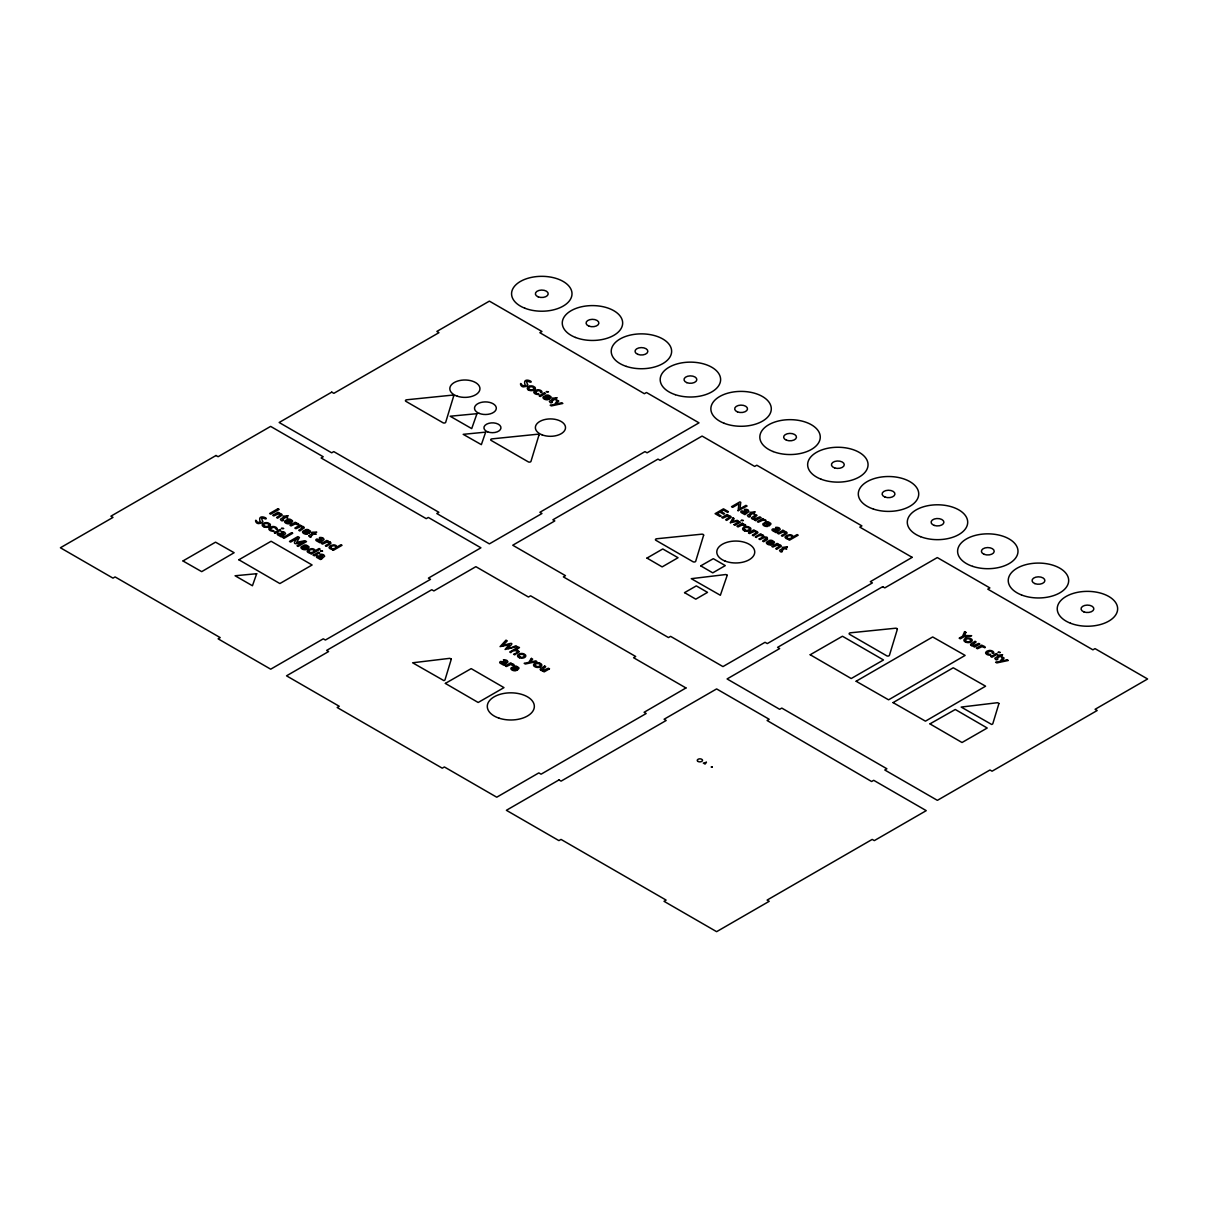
<?xml version="1.0" encoding="UTF-8"?>
<svg xmlns="http://www.w3.org/2000/svg" width="1208" height="1208" viewBox="0 0 1208 1208"><rect width="100%" height="100%" fill="white"/><g stroke="black" fill="none" stroke-linecap="round" stroke-linejoin="round"><path stroke-width="1.5" d="M738.103 510.697L738.934 503.751L732.652 507.375L731.504 506.711L739.9 501.864L740.761 502.362L739.93 508.825L745.955 505.352L747.103 506.016L738.118 510.712M992.296 653.03L992.357 652.607A2.235 1.283 0 0 0 991.889 651.837A2.794 1.616 0 0 0 991.481 651.595L991.285 651.52A2.159 1.238 0 0 0 989.745 651.323L987.253 652.652M535.37 392.117L537.922 390.652A2.159 1.238 0 0 1 539.463 390.833L539.659 390.924A2.794 1.616 0 0 1 540.067 391.166A2.159 1.238 0 0 1 540.414 391.845M276.949 529.3L275.605 528.772A2.235 1.283 0 0 0 275.122 527.896A2.794 1.616 0 0 0 274.714 527.669L274.518 527.579A2.159 1.238 0 0 0 272.978 527.383L270.426 528.862A2.22 1.283 0 0 0 270.879 529.829L271.332 530.116A2.22 1.283 0 0 0 272.691 530.403L274.05 531.082A4.092 2.356 0 0 1 269.792 530.327L269.037 529.527A3.458 1.993 0 0 1 268.991 528.47L269.656 527.654A5.315 3.065 0 0 1 270.547 527.096L272.298 526.582A3.579 2.069 0 0 1 274.503 526.673L275.515 527.035A4.047 2.341 0 0 1 277.01 529.315M964.603 631.633L962.58 636.208L959.152 638.186L960.315 638.851L963.742 636.873L971.67 635.71L964.377 635.484M296.972 524.468L295.416 523.834L291.068 525.918L289.995 525.299L295.265 522.249L296.247 522.807M512.328 665.079L510.773 664.46L506.424 666.544L505.352 665.925L510.622 662.86L511.603 663.434L510.591 664.023L512.116 663.902A2.25 1.299 0 0 1 513.415 664.219L513.551 664.294A1.601 0.921 0 0 1 514.004 665.125L512.373 665.246M964.467 635.287L965.917 632.418M984.973 647.518L985.048 647.352A1.601 0.921 0 0 0 984.611 646.522A2.25 1.299 0 0 0 983.176 646.129L981.636 646.265L982.648 645.676L981.696 645.102L976.396 648.137L977.468 648.756L982.044 646.658L984.837 647.699M291.083 521.524L287.61 520.21L288.591 519.938A2.038 1.178 0 0 1 290.237 520.135L290.403 520.21A2.658 1.54 0 0 1 290.841 520.482L291.037 520.678A1.827 1.057 0 0 1 291.143 521.418M732.999 517.93L730.357 522.687M743.901 525.571L742.407 524.861L738.058 526.945L736.986 526.326L742.256 523.26M558.609 401.026L556.375 404.001L561.629 402.762L562.822 403.457L551.361 405.918L550.184 405.239L554.729 404.303L557.371 400.301L558.594 401.011M706.378 762.324L705.049 764.075L703.313 763.063L706.408 762.293M508.976 644.83L505.065 649.481L517.039 646.522L515.786 645.797C495.537 654.706 523.472 638.639 505.352 644.891M512.539 668.115L517.326 669.987M503.766 644.528L502.739 645.601M504.098 644.181L507.254 640.874L506.001 640.149L500.082 646.612L508.915 644.815M286.779 520.663L286.19 521.146A2.174 1.253 0 0 0 286.281 522.279L286.553 522.505A2.794 1.616 0 0 0 286.96 522.732A2.235 1.283 0 0 0 288.259 523.004L289.165 522.943M304.763 531.052L304.174 531.535A2.235 1.283 0 0 0 304.371 532.743M765.087 523.336L764.498 523.819A2.174 1.253 0 0 0 764.589 524.936L764.86 525.163A2.794 1.616 0 0 0 765.268 525.404A2.235 1.283 0 0 0 766.582 525.676L767.473 525.616M768.62 541.818L768.031 542.301A2.174 1.253 0 0 0 768.122 543.419L768.394 543.645A2.794 1.616 0 0 0 768.801 543.887M283.231 520.391L282.189 520.89A4.107 2.371 0 0 1 281.147 520.452L280.422 519.274L284.137 516.843L283.14 516.269L288.214 515.71L286.115 516.949L287.655 517.855L285.224 517.462L282.355 520.029A1.797 1.042 0 0 0 282.823 520.21L283.17 520.301M552.162 402.4L551.12 402.898A4.107 2.371 0 0 1 550.093 402.445L549.353 401.283L553.068 398.851L552.071 398.278L557.16 397.719L555.046 398.957L556.601 399.863L554.155 399.471L551.301 402.038A1.797 1.042 0 0 0 551.754 402.219L552.101 402.309M750.213 516.511L749.187 517.024A4.107 2.371 0 0 1 748.145 516.571L747.405 515.393L751.134 512.977L750.138 512.403L755.211 511.83L753.097 513.083L754.653 513.974L752.207 513.596L749.353 516.148A1.797 1.042 0 0 0 749.806 516.345L750.153 516.42M782.361 551.512L781.319 552.026A4.107 2.371 0 0 1 780.277 551.573L779.553 550.395L783.267 547.979L782.271 547.405L787.344 546.831M997.627 659.402L996.6 659.9A4.107 2.371 0 0 1 995.558 659.462L994.818 658.284L998.548 655.853L997.551 655.28L1002.625 654.721L1000.511 655.974L1002.066 656.865L999.62 656.488L996.766 659.039A1.797 1.042 0 0 0 997.234 659.221L997.566 659.311M291.188 522.913L292.532 521.494A3.186 1.842 0 0 0 292.427 520.693L290.147 519.259A3.503 2.023 0 0 0 287.972 519.168L284.665 521.071A3.533 2.038 0 0 0 284.846 522.339L285.481 522.928A4.726 2.733 0 0 0 285.964 523.23A3.926 2.265 0 0 0 289.633 523.728M309.173 533.302L310.531 531.882A3.186 1.842 0 0 0 310.426 531.082L308.131 529.648A3.503 2.023 0 0 0 305.956 529.557L302.649 531.46A3.533 2.038 0 0 0 302.846 532.728L303.465 533.317A4.726 2.733 0 0 0 303.963 533.619A3.926 2.265 0 0 0 307.632 534.117L307.285 533.408M307.587 548.825L308.946 547.405A3.186 1.842 0 0 0 308.84 546.605L306.545 545.186A3.503 2.023 0 0 0 304.371 545.08L301.064 546.998A3.533 2.038 0 0 0 301.26 548.266L301.879 548.84A4.726 2.733 0 0 0 302.377 549.142A3.926 2.265 0 0 0 306.047 549.64L305.7 548.93M549.625 398.866L550.984 397.447A3.186 1.842 0 0 0 550.878 396.632L548.583 395.212A3.503 2.023 0 0 0 546.424 395.122L543.102 397.024A3.533 2.038 0 0 0 543.298 398.293L543.917 398.882A4.726 2.733 0 0 0 544.415 399.169A3.926 2.265 0 0 0 548.085 399.682M517.537 669.881L518.881 668.462A3.186 1.842 0 0 0 518.776 667.662L516.495 666.227A3.503 2.023 0 0 0 514.321 666.136L511.014 668.039A3.533 2.038 0 0 0 511.195 669.308L511.815 669.896A4.726 2.733 0 0 0 512.313 670.198A3.926 2.265 0 0 0 515.982 670.697L515.635 669.987M769.496 525.586L770.84 524.166A3.186 1.842 0 0 0 770.734 523.351L768.454 521.931A3.503 2.023 0 0 0 766.28 521.826L762.973 523.744A3.533 2.038 0 0 0 763.154 525.012L763.788 525.601A4.726 2.733 0 0 0 764.286 525.888A3.926 2.265 0 0 0 767.956 526.386M773.029 544.068L774.373 542.649A3.186 1.842 0 0 0 774.268 541.833L771.987 540.414A3.503 2.023 0 0 0 769.813 540.308L766.506 542.226A3.533 2.038 0 0 0 766.687 543.494L767.322 544.083A4.726 2.733 0 0 0 767.805 544.37A3.926 2.265 0 0 0 771.474 544.868L770.1 544.144A2.235 1.283 0 0 1 768.801 543.887M275.303 533.256L280.588 530.206M296.247 522.822L295.235 523.396L296.76 523.275A2.25 1.299 0 0 1 298.059 523.592L298.195 523.668A1.601 0.921 0 0 1 298.648 524.514L297.017 524.634M282.446 536.579L281.434 536.926A2.794 1.616 0 0 1 280.996 536.745L278.595 535.37A3.397 1.963 0 0 1 277.749 534.902L277.387 534.464A1.782 1.027 0 0 1 277.478 533.8A2.189 1.268 0 0 1 278.338 533.226L283.14 534.132L283.654 532.803A2.174 1.253 0 0 0 282.899 532.517L280.935 531.731A3.941 2.28 0 0 1 284.695 532.32L285.556 533.664L282.4 536.488M544.446 392.842L539.161 395.892L540.233 396.511L545.533 393.461L544.461 392.857M320.981 542.377L319.954 542.724A2.794 1.616 0 0 1 319.516 542.543L317.115 541.169A3.397 1.963 0 0 1 316.285 540.701L315.922 540.263A1.782 1.027 0 0 1 315.998 539.599A2.189 1.268 0 0 1 316.873 539.025L321.675 539.931L322.189 538.602A2.174 1.253 0 0 0 321.419 538.315L319.818 538.27M327.836 541.063L326.945 541.577A3.171 1.827 0 0 1 330.011 541.999M311.332 553.022L310.456 553.536L311.468 554.14L320.165 549.127L319.108 548.508L314.88 550.939A3.216 1.857 0 0 0 311.785 548.643L308.946 549.263A5.919 3.428 0 0 0 308.04 549.836L307.209 551.044A3.095 1.797 0 0 0 307.557 552.011L307.738 552.177A3.73 2.144 0 0 0 308.206 552.524A3.262 1.887 0 0 0 311.347 553.022M326.447 546.333L330.871 543.328A2.25 1.299 0 0 0 330.766 542.724L330.373 542.301A3.835 2.22 0 0 0 329.965 542.014M313.31 555.197L318.595 552.162L319.667 552.766L314.397 555.831L313.325 555.212M332.336 549.731L333.227 549.217A3.262 1.887 0 0 1 330.116 548.704A3.73 2.144 0 0 1 329.618 548.372L329.437 548.206A3.095 1.797 0 0 1 329.089 547.239L329.935 546.016A5.919 3.428 0 0 1 330.841 545.457L333.65 544.853A3.216 1.857 0 0 1 336.654 547.194L340.988 544.687L342.045 545.306L333.363 550.335L332.336 549.746M321.539 559.138L320.513 559.5A2.794 1.616 0 0 1 320.075 559.319L317.689 557.93A3.397 1.963 0 0 1 316.843 557.477L316.481 557.024A1.782 1.027 0 0 1 316.572 556.375A2.189 1.268 0 0 1 317.432 555.786L322.234 556.692L322.747 555.378A2.174 1.253 0 0 0 321.992 555.091L320.377 555.031M734.056 524.634L739.341 521.584L740.398 522.203L735.144 525.254L734.071 524.634M504.808 662.784L503.585 663.494A2.824 1.631 0 0 1 501.471 663.011L502.166 662.059L504.823 662.769M504.838 664.808L503.811 665.17A2.794 1.616 0 0 1 503.374 664.989L500.988 663.6A3.397 1.963 0 0 1 500.142 663.147L499.78 662.694A1.782 1.027 0 0 1 499.855 662.044A2.189 1.268 0 0 1 500.731 661.456L505.533 662.361L506.046 661.048A2.174 1.253 0 0 0 505.291 660.761L503.328 659.961A3.941 2.28 0 0 1 507.088 660.549L507.949 661.893L504.793 664.732M755.483 520.557L760.768 517.507M762.55 519.727L763.562 519.138L762.595 518.564L757.31 521.614L758.382 522.234L762.943 520.135L765.963 520.829A1.601 0.921 0 0 0 765.51 519.984L765.374 519.923A2.25 1.299 0 0 0 764.075 519.591L762.55 519.727M753.913 531.037L754.804 530.523L753.747 529.904L748.447 532.939L749.519 533.558L754.2 531.49A1.963 1.133 0 0 1 755.257 531.671L755.438 531.746A2.658 1.525 0 0 1 755.891 532.033L755.831 533.121L752.327 535.174L753.399 535.793L757.839 532.788A2.25 1.299 0 0 0 757.733 532.199L757.341 531.762A3.835 2.205 0 0 0 756.933 531.475A3.171 1.827 0 0 0 753.898 531.052M544.627 666.061L540.202 669.051A2.189 1.268 0 0 0 540.278 669.64L540.625 670.062A3.397 1.963 0 0 0 541.018 670.319M777.121 532.245L776.215 532.637A2.794 1.616 0 0 1 775.657 532.411L773.271 531.037A3.397 1.963 0 0 1 772.425 530.569L772.063 530.131A1.782 1.027 0 0 1 772.139 529.466A2.189 1.268 0 0 1 773.014 528.893L777.816 529.799L778.33 528.47A2.174 1.253 0 0 0 777.575 528.183L775.959 528.123M782.905 530.297L777.635 533.347L778.692 533.951L783.373 531.898A1.963 1.133 0 0 1 784.43 532.079L784.611 532.154A2.658 1.525 0 0 1 785.064 532.426L785.004 533.513L781.5 535.582M549.444 668.839L544.174 671.89L543.117 671.27L543.993 670.757A3.141 1.812 0 0 1 540.973 670.349M787.374 546.846L785.245 548.085L786.801 548.976L784.354 548.598L781.485 551.15A1.797 1.042 0 0 0 781.954 551.346L782.301 551.422M990.983 656.563L996.268 653.513L997.34 654.132L992.07 657.182L990.998 656.563M504.718 645.087L502.785 645.631M1007.095 659.764L1001.93 661.003L1004.09 658.028L1002.851 657.318L1000.209 661.304L995.634 662.241L996.827 662.92L1008.303 660.474L1007.11 659.779M730.417 522.717L738.345 521.01L737.197 520.346L732.169 521.539L734.192 518.61L733.014 517.93M538.587 393.581L537.635 393.657A2.22 1.283 0 0 1 536.276 393.37L535.703 393.023M990.409 654.253L989.458 654.328A2.22 1.283 0 0 1 988.099 654.041L987.525 653.694M547.601 398.897L546.711 398.957A2.235 1.283 0 0 1 545.412 398.685A2.794 1.616 0 0 1 544.989 398.459L544.732 398.232A2.174 1.253 0 0 1 544.627 397.1L549.413 398.972M307.149 533.332L306.424 533.392A2.235 1.283 0 0 1 304.945 533.121M305.564 548.87L304.673 548.915A2.235 1.283 0 0 1 303.359 548.659A2.794 1.616 0 0 1 302.951 548.417L302.679 548.19M515.499 669.911L514.608 669.972A2.235 1.283 0 0 1 513.309 669.7M744.777 510.123L746.393 510.184A2.174 1.253 0 0 1 747.148 510.471L746.65 511.784L741.833 510.893A2.189 1.268 0 0 0 740.972 511.467A1.782 1.027 0 0 0 740.881 512.132L741.244 512.569A3.397 1.963 0 0 0 742.09 513.038L744.49 514.412A2.794 1.616 0 0 0 744.928 514.593L748.885 511.603L748.19 509.987A3.941 2.28 0 0 0 744.43 509.399L744.672 510.078M540.52 392.555L541.894 392.555A4.047 2.341 0 0 0 540.459 390.29L539.447 389.942A3.579 2.069 0 0 0 537.243 389.837L535.491 390.35A5.315 3.065 0 0 0 534.6 390.909L533.936 391.739A3.458 1.993 0 0 0 533.981 392.796L534.751 393.581A4.092 2.356 0 0 0 539.01 394.397M992.342 653.226L993.716 653.226A4.047 2.341 0 0 0 992.266 650.961L991.255 650.614A3.579 2.069 0 0 0 989.065 650.508L987.314 651.021A5.315 3.065 0 0 0 986.423 651.58L985.758 652.411A3.458 1.993 0 0 0 985.803 653.468L986.559 654.253A4.092 2.356 0 0 0 990.832 655.068M744.007 525.646L745.623 525.525A1.601 0.921 0 0 0 745.185 524.695L745.049 524.619A2.25 1.299 0 0 0 743.75 524.302L742.21 524.438L743.237 523.849L742.271 523.275M320.845 542.271L324.076 539.463L323.216 538.119A3.941 2.28 0 0 0 319.471 537.53L319.697 538.209M321.419 559.047L324.65 556.224L323.774 554.895A3.941 2.28 0 0 0 320.029 554.306L320.271 554.985M777.001 532.139L780.232 529.331L779.356 527.987A3.941 2.28 0 0 0 775.611 527.398L775.853 528.077M523.502 653.739L525.284 654.766A3.986 2.295 0 0 1 524.861 657.333A4.304 2.491 0 0 1 524.257 657.681A3.986 2.295 0 0 1 519.546 657.771M539.508 662.981L541.29 664.007A3.986 2.295 0 0 1 540.882 666.589A4.304 2.491 0 0 1 540.278 666.922M529.044 390.244L527.836 389.55M744.551 530.886L743.343 530.191A4.032 2.325 0 0 1 743.554 527.398A4.304 2.491 0 0 1 744.49 526.914A4.032 2.325 0 0 1 748.598 526.839L750.394 527.851A3.986 2.295 0 0 1 749.972 530.418A4.304 2.491 0 0 1 749.368 530.765M965.856 642.248L964.648 641.554A4.032 2.325 0 0 1 964.86 638.76A4.304 2.491 0 0 1 965.796 638.292M264.099 526.975L262.891 526.28A4.032 2.325 0 0 1 263.087 523.502M519.44 657.801L518.247 657.107A4.032 2.325 0 0 1 518.443 654.328A4.304 2.491 0 0 1 519.38 653.845A3.986 2.295 0 0 1 523.502 653.739M964.618 631.633L965.902 632.388M760.753 517.507L759.696 516.888L754.819 518.957A1.857 1.072 0 0 1 753.837 518.73A2.28 1.314 0 0 1 753.414 518.474L757.023 515.348L755.951 514.729L751.527 517.734A2.189 1.268 0 0 0 751.587 518.323L751.95 518.73A3.397 1.963 0 0 0 752.327 518.987A3.141 1.812 0 0 0 755.302 519.395L754.426 519.938L755.468 520.542M782.92 530.297L783.977 530.916L783.086 531.444A3.171 1.827 0 0 1 786.151 531.852A3.835 2.205 0 0 1 786.529 532.154L786.921 532.592A2.25 1.299 0 0 1 787.012 533.196L782.588 536.201L781.516 535.582M765.147 523.291L769.285 525.691M768.681 541.773L772.818 544.174M327.836 541.048L326.779 540.429L321.479 543.479L322.551 544.098L327.232 542.03A1.963 1.133 0 0 1 328.289 542.211L328.47 542.286A2.658 1.525 0 0 1 328.923 542.558L328.863 543.645L325.36 545.714L326.432 546.333M544.642 666.061L545.699 666.665L542.105 669.806A2.28 1.314 0 0 0 542.513 670.062A1.857 1.072 0 0 0 543.494 670.289L548.372 668.22L549.444 668.824M286.84 520.633L290.977 523.019M304.824 531.022L308.961 533.408M280.573 530.206L279.516 529.587L274.231 532.637L275.288 533.256M303.238 546.544L307.376 548.945M773.709 530.372L773.649 530.312A2.824 1.631 0 0 0 775.853 530.901C779.462 530.07 772.41 528.515 773.784 530.418M549.278 396.435L549.489 396.632A1.827 1.057 0 0 1 549.595 397.372L546.061 396.164L547.043 395.892A2.038 1.178 0 0 1 548.689 396.088L548.855 396.164A2.794 1.616 0 0 1 549.398 396.481M517.175 667.45L517.386 667.646A1.827 1.057 0 0 1 517.492 668.386L513.959 667.178L514.94 666.907A2.038 1.178 0 0 1 516.586 667.103L516.752 667.178A2.794 1.616 0 0 1 517.296 667.495M308.825 530.871L309.037 531.067A1.827 1.057 0 0 1 309.142 531.807L305.609 530.599L306.59 530.327A2.038 1.178 0 0 1 308.236 530.523L308.387 530.599A2.794 1.616 0 0 1 308.946 530.916M304.265 532.668L304.537 532.894A2.794 1.616 0 0 0 304.96 533.121M697.816 761.327A2.582 1.495 0 0 1 697.877 759.424A3.005 1.736 0 0 1 698.481 759.107A2.491 1.434 0 0 1 701.395 759.122L702.09 759.53A2.491 1.434 0 0 1 702.044 761.161A3.035 1.752 0 0 1 701.501 761.508A2.552 1.465 0 0 1 698.224 761.553A2.839 1.631 0 0 1 697.846 761.312M987.646 653.755A2.22 1.283 0 0 1 987.298 652.833M971.383 645.555A3.141 1.812 0 0 0 974.403 645.933L973.512 646.461L974.554 647.08L979.854 644.045L978.782 643.426L973.905 645.495A1.857 1.072 0 0 1 972.923 645.268A2.28 1.314 0 0 1 972.5 644.996L976.109 641.886L975.052 641.267L970.613 644.257A2.189 1.268 0 0 0 970.673 644.846L971.036 645.268A3.397 1.963 0 0 0 971.413 645.525M965.736 638.307A4.032 2.325 0 0 1 969.903 638.202L971.7 639.213A3.986 2.295 0 0 1 971.277 641.78A4.304 2.491 0 0 1 970.673 642.128A3.986 2.295 0 0 1 965.962 642.218M749.428 530.735A3.986 2.295 0 0 1 744.656 530.856M512.63 668.16A2.235 1.283 0 0 0 512.736 669.323L512.887 669.474A2.794 1.616 0 0 0 513.309 669.7M535.386 663.086A4.304 2.491 0 0 0 534.464 663.569A4.032 2.325 0 0 0 534.238 666.348L535.461 667.043A3.986 2.295 0 0 0 540.338 666.891M535.325 663.101A4.032 2.325 0 0 1 539.508 662.996M302.785 548.266A2.235 1.283 0 0 1 302.695 547.103M263.102 523.502A4.304 2.491 0 0 1 264.039 523.019A3.986 2.295 0 0 1 268.161 522.913L269.928 523.94A3.986 2.295 0 0 1 269.52 526.522A4.304 2.491 0 0 1 268.916 526.854A3.986 2.295 0 0 1 264.205 526.945M535.824 393.083A2.22 1.283 0 0 1 535.476 392.162M528.047 386.756A4.304 2.491 0 0 1 528.968 386.273M528.968 386.273A3.986 2.295 0 0 1 533.09 386.167L534.872 387.209A3.986 2.295 0 0 1 534.464 389.776A4.304 2.491 0 0 1 533.861 390.109A4.032 2.325 0 0 1 529.029 390.244M528.002 389.64A4.032 2.325 0 0 1 528.198 386.847M527.609 384.627L526.612 386.122A3.186 1.842 0 0 1 524.831 386.636C519.908 388.387 519.546 380.339 521.962 384.974A3.08 1.782 0 0 0 522.822 385.518L524.347 385.745A1.797 1.042 0 0 0 525.359 385.458C521.222 375.748 535.431 382.392 529.934 382.166A2.129 1.223 0 0 0 529.648 381.652L526.431 381.486L527.609 384.627M262.664 521.373L261.668 522.868A3.186 1.842 0 0 1 259.886 523.381C254.979 525.133 254.601 517.084 257.017 521.72A3.08 1.782 0 0 0 257.878 522.264L259.418 522.49A1.797 1.042 0 0 0 260.415 522.188C256.277 512.494 270.486 519.138 265.005 518.911A2.129 1.223 0 0 0 264.718 518.398L261.487 518.232L262.664 521.373M766.431 538.33L762.565 541.093L763.637 541.712L767.503 539.447L767.276 537.454A2.839 1.646 0 0 0 765.872 537.016L764.015 537.092L763.335 535.189A2.582 1.495 0 0 0 762.308 534.933L760.693 534.963L761.614 534.434L760.527 533.815L755.257 536.865L756.329 537.485C759.288 533.649 767.306 536.095 758.911 538.979L759.983 539.599L764.362 537.545L766.431 538.33M281.449 528.424L283.548 528.5L281.449 528.424M320.543 550.999L322.627 551.12L320.573 550.878M546.394 391.679L548.477 391.815L546.424 391.573M741.289 520.421L743.373 520.497L741.289 520.361M998.216 652.35L1000.3 652.486L998.246 652.245M280.452 514.88L276.572 517.553L277.644 518.172L282.083 515.152A2.25 1.299 0 0 0 281.977 514.563L281.6 514.125A3.835 2.22 0 0 0 281.177 513.853A3.171 1.827 0 0 0 278.157 513.43L279.048 512.887L277.991 512.268L272.706 515.318L273.763 515.922L278.444 513.868A1.963 1.133 0 0 1 279.501 514.049L279.682 514.125A2.658 1.525 0 0 1 280.135 514.397L280.452 514.88M302.574 527.654L298.708 530.327L299.78 530.946L304.22 527.941A2.25 1.299 0 0 0 304.114 527.337L303.721 526.899A3.835 2.22 0 0 0 303.314 526.628A3.171 1.827 0 0 0 300.279 526.205L301.185 525.676L300.128 525.042L294.827 528.092L295.9 528.711L300.566 526.643A1.963 1.133 0 0 1 301.638 526.824L301.819 526.899A2.658 1.525 0 0 1 302.272 527.171L302.574 527.654M729.496 517.084L725.63 519.772L726.703 520.376L731.142 517.371A2.25 1.299 0 0 0 731.036 516.782L730.644 516.345A3.835 2.205 0 0 0 730.236 516.073A3.171 1.827 0 0 0 727.201 515.635L728.107 515.106L727.05 514.487L721.75 517.522L722.822 518.141L727.488 516.073A1.963 1.133 0 0 1 728.545 516.254L728.741 516.329A2.658 1.525 0 0 1 729.194 516.616L729.496 517.084M779.583 546.001L775.717 548.674L776.774 549.293L781.214 546.288A2.25 1.299 0 0 0 781.123 545.684L780.73 545.261A3.835 2.205 0 0 0 780.308 544.974A3.171 1.827 0 0 0 777.288 544.551L778.178 544.023L777.121 543.404L771.837 546.439L772.894 547.058L777.575 544.989A1.963 1.133 0 0 1 778.631 545.17L778.813 545.246A2.658 1.525 0 0 1 779.281 545.533L779.583 546.001M712.327 767.005L711.135 767.005L712.312 767.11M183.012 560.995L201.691 571.641L234.141 552.72L215.553 542.166L183.057 560.889M238.852 559.772L279.863 583.555L312.117 564.982L271.105 541.26L238.852 559.772M445.375 683.426L478.172 702.482L503.993 687.624L471.18 668.628L445.375 683.381M646.975 558.081L662.15 566.899L678.05 557.719L662.769 548.961L646.975 558.081M684.559 592.63L695.778 599.168L707.526 592.373L696.306 585.895L684.559 592.63M700.761 565.873L712.75 572.849L725.283 565.601L713.309 558.685L700.776 565.827M810.206 654.751L851.217 678.534L883.486 659.961L842.459 636.239L810.206 654.751M856.14 681.267L888.59 699.825L965.132 655.416L932.682 636.963L856.155 681.221M893.074 702.603L925.449 721.161L985.592 686.189L953.233 667.782L893.074 702.603M930.009 723.924L962.021 742.512L987.223 728.016L955.286 709.489L930.039 723.819M256.685 573.709L252.442 585.744L235.077 575.763L256.685 573.709M476.964 413.68L471.709 428.614L450.146 416.231L476.964 413.68M485.661 432.132L481.358 444.65L463.192 434.336L485.661 432.132M451.309 659.1L444.952 680.029L443.895 680.633L412.623 662.784L449.784 658.33L451.309 659.1M727.231 575.25L720.361 595.272L691.278 578.677L725.827 574.525L727.231 575.25M998.956 703.464L992.75 723.894L991.723 724.498L961.19 707.073L997.461 702.709L998.956 703.464M308.901 535.718L309.626 536.896A4.107 2.371 0 0 0 310.667 537.334L311.302 536.654A1.797 1.042 0 0 1 310.834 536.473L313.702 533.906L316.149 534.298L314.593 533.392L316.723 532.169L312.51 532.199L311.619 532.713L312.615 533.287L308.901 535.718M278.822 534.283L279.123 534.751A2.824 1.631 0 0 0 281.192 535.25L282.415 534.54L278.822 534.283M317.357 540.082L317.644 540.565A2.824 1.631 0 0 0 319.712 541.048L320.951 540.354L317.372 540.036M317.915 556.858L318.217 557.326A2.824 1.631 0 0 0 320.271 557.809L321.509 557.115L317.93 556.797M742.316 511.95L742.618 512.418A2.824 1.631 0 0 0 744.687 512.902L745.91 512.207L742.346 511.905M785.291 536.896L785.245 537.092A3.095 1.797 0 0 0 785.577 538.058L785.774 538.24A3.73 2.144 0 0 0 786.242 538.572A3.262 1.887 0 0 0 789.383 539.085L788.477 539.599L789.488 540.187L798.201 535.174L797.129 534.555L792.81 537.062A3.216 1.857 0 0 0 789.821 534.691L786.982 535.325A5.919 3.428 0 0 0 786.076 535.884L785.291 536.896M308.795 551.014L308.765 551.135A1.918 1.102 0 0 0 308.901 551.648L309.263 551.996A2.914 1.691 0 0 0 309.852 552.298L310.29 552.433A2.205 1.268 0 0 0 311.694 552.494L312.63 552.237A3.669 2.114 0 0 0 313.265 551.89L313.869 551.226A2.295 1.329 0 0 0 313.446 550.048A2.582 1.495 0 0 0 312.872 549.761L312.676 549.685A2.084 1.208 0 0 0 311.332 549.564L309.958 549.972A4.439 2.567 0 0 0 309.339 550.35L308.855 550.878M330.69 547.209L330.66 547.33A1.918 1.102 0 0 0 330.781 547.843L331.143 548.19A2.914 1.691 0 0 0 331.732 548.492L332.185 548.628A2.205 1.268 0 0 0 333.589 548.689L334.51 548.432A3.669 2.114 0 0 0 335.144 548.085L335.764 547.42A2.295 1.329 0 0 0 335.341 546.242A2.582 1.495 0 0 0 334.767 545.956L334.556 545.88A2.084 1.208 0 0 0 333.227 545.759L331.853 546.167A4.439 2.567 0 0 0 331.234 546.544L330.69 547.209M519.123 651.686L514.683 654.857L513.596 654.238C522.143 651.459 513.657 648.62 510.803 652.622L509.716 652.003L518.413 646.975L519.5 647.594L515.167 650.1L516.828 650.085A2.899 1.676 0 0 1 517.9 650.387L519.123 651.686M786.831 537.062L786.801 537.198A1.918 1.102 0 0 0 786.937 537.696L787.299 538.043A2.914 1.691 0 0 0 787.888 538.36L788.326 538.496A2.205 1.268 0 0 0 789.73 538.557L790.666 538.285A3.669 2.114 0 0 0 791.285 537.953L791.904 537.288A2.295 1.329 0 0 0 791.482 536.11A2.582 1.495 0 0 0 790.908 535.808L790.712 535.748A2.084 1.208 0 0 0 789.368 535.627L787.994 536.02A4.439 2.567 0 0 0 787.374 536.412L786.891 536.941M453.604 396.284L445.661 422.392A1.616 0.936 0 0 1 443.155 422.845L405.888 401.343A1.616 0.936 0 0 1 406.522 399.803L451.732 395.197A1.616 0.936 0 0 1 453.604 396.284M538.874 435.378L530.931 461.486A1.616 0.936 0 0 1 528.424 461.939L490.992 440.331A1.616 0.936 0 0 1 491.792 438.897L537.001 434.291A1.616 0.936 0 0 1 538.874 435.378M703.615 535.265L695.672 561.373A1.616 0.936 0 0 1 693.166 561.826L655.733 540.218A1.616 0.936 0 0 1 656.533 538.783L701.742 534.178A1.616 0.936 0 0 1 703.615 535.265M897.333 629.323L889.435 655.295A1.616 0.936 0 0 1 886.883 655.884L849.45 634.275A1.616 0.936 0 0 1 850.236 632.826L895.46 628.236A1.616 0.936 0 0 1 897.333 629.323M297.546 538.134C284.756 551.875 317.432 534.283 297.002 545.774L298.134 546.439L306.53 541.592L304.99 540.701L296.73 542.301L299.433 537.5L297.893 536.594L289.482 541.441L290.63 542.105L297.515 538.119M307.557 547.345L304.023 546.122L305.005 545.865A2.038 1.178 0 0 1 306.651 546.046L306.817 546.122A2.658 1.54 0 0 1 307.24 546.394L307.451 546.59A1.827 1.057 0 0 1 307.557 547.345M769.451 524.091L765.932 522.868L766.899 522.611A2.038 1.178 0 0 1 768.56 522.792L768.711 522.868A2.658 1.54 0 0 1 769.149 523.139L769.345 523.336A1.827 1.057 0 0 1 769.466 524.091M772.984 542.573L769.451 541.35L770.432 541.093A2.038 1.178 0 0 1 772.078 541.275L772.244 541.35A2.658 1.54 0 0 1 772.682 541.622L772.878 541.818A1.827 1.057 0 0 1 772.984 542.573M531.369 658.405L528.742 662.407L524.181 663.328L525.359 664.007L536.85 661.561L535.642 660.867L530.463 662.105L532.622 659.115L531.384 658.405M728.364 511.648L727.458 512.313L723.592 510.093L721.055 511.558L724.604 513.611L723.592 514.2L720.013 512.147L717.28 513.732L721.131 515.967L719.983 516.495L715.076 513.672L723.471 508.825L728.364 511.648M685.963 687.956L644.091 712.297L646.189 713.505L541.078 774.192L538.828 772.894L496.745 797.205L444.378 766.959L442.264 768.182L337.153 707.495L339.252 706.272L286.522 675.831L328.606 651.535L326.658 650.402L431.769 589.715L433.868 590.923L475.876 566.673L528.47 597.039L530.584 595.816L635.695 656.503L633.581 657.726L685.963 687.956M912.176 557.356L870.304 581.697L872.403 582.905L767.291 643.592L765.041 642.294L722.958 666.589L670.591 636.359L668.477 637.567L563.366 576.88L565.48 575.672L512.736 545.231L554.819 520.92L552.871 519.802L657.982 459.115L660.081 460.324L702.09 436.073L754.683 466.424L756.797 465.216L861.908 525.903L859.809 527.111L912.176 557.356M216.006 455.507L110.894 516.194L112.993 517.401L60.4 547.768L112.993 578.134L115.092 576.926L220.203 637.613L218.104 638.821L270.698 669.187L323.291 638.821L325.39 640.029L430.501 579.342L428.402 578.134L480.92 547.813L428.327 517.447L426.228 518.655L321.117 457.983L323.216 456.76L270.622 426.394L218.104 456.715L216.006 455.507M331.747 392.132L279.154 422.498L331.672 452.819L333.77 451.611L438.881 512.298L436.783 513.506L489.376 543.872L541.969 513.506L539.87 512.298L644.981 451.611L647.08 452.819L699.009 422.845L646.476 392.509L644.377 393.717L539.855 332.698L541.969 331.49L489.376 301.124L436.858 331.445L438.957 332.668L333.846 393.34L331.747 392.132M278.021 508.674L269.611 513.536L270.758 514.185L279.184 509.353L278.021 508.689M291.656 532.653L282.959 537.681L284.031 538.3L292.729 533.272L291.672 532.668M882.686 586.68L777.575 647.367L779.673 648.575L727.08 678.941L779.673 709.307L781.772 708.084L886.883 768.771L884.785 769.994L937.378 800.345L989.971 769.994L992.07 771.202L1097.181 710.515L1095.082 709.307L1147.6 678.987L1095.007 648.62L1092.908 649.829L987.797 589.142L989.896 587.934L937.302 557.567L884.785 587.888L882.686 586.68M558.972 779.93L506.379 810.296L558.911 840.617L561.01 839.409L666.121 900.096L664.023 901.304L716.616 931.67L769.209 901.304L767.095 900.096L872.206 839.409L874.32 840.617L926.249 810.644L873.701 780.308L871.602 781.516L767.08 720.496L769.209 719.288L716.616 688.922L664.098 719.243L666.197 720.466L561.086 781.138L558.972 779.93M972.697 566.371A30.215 17.441 0 0 0 1017.997 551.271A30.215 17.441 0 0 0 972.697 536.171A30.215 17.441 0 0 0 972.697 566.371M984.188 554.336A6.418 3.715 0 0 0 994.199 551.543A6.418 3.715 0 0 0 984.988 547.934A6.418 3.715 0 0 0 984.188 554.336M1070.499 623.237A30.215 17.441 0 0 0 1117.566 610.04A30.215 17.441 0 0 0 1074.229 593.113A30.215 17.441 0 0 0 1070.499 623.237M1083.833 611.867A6.418 3.715 0 0 0 1093.844 609.059A6.418 3.715 0 0 0 1084.633 605.465A6.418 3.715 0 0 0 1083.833 611.867M1034.863 583.6A6.418 3.715 0 0 0 1044.875 580.791A6.418 3.715 0 0 0 1035.664 577.197A6.418 3.715 0 0 0 1034.863 583.6M1021.53 594.97A30.215 17.441 0 0 0 1068.597 581.773A30.215 17.441 0 0 0 1025.26 564.831A30.215 17.441 0 0 0 1021.53 594.97M873.414 509.066A30.215 17.441 0 0 0 918.729 493.951A30.215 17.441 0 0 0 873.414 478.851A30.215 17.441 0 0 0 873.414 509.066M884.92 497.032A6.418 3.715 0 0 0 894.932 494.223A6.418 3.715 0 0 0 885.721 490.614A6.418 3.715 0 0 0 884.92 497.032M934.282 525.435A6.418 3.715 0 0 0 943.916 522.234A6.418 3.715 0 0 0 934.282 519.017A6.418 3.715 0 0 0 934.282 525.435M920.556 536.669A30.215 17.441 0 0 0 967.623 523.472A30.215 17.441 0 0 0 924.286 506.545A30.215 17.441 0 0 0 920.556 536.669M834.637 467.919A6.418 3.715 0 0 0 844.271 464.702A6.418 3.715 0 0 0 834.637 461.486A6.418 3.715 0 0 0 834.637 467.919M820.911 479.138A30.215 17.441 0 0 0 867.978 465.941A30.215 17.441 0 0 0 824.641 449.014A30.215 17.441 0 0 0 820.911 479.138M675.302 394.684A30.215 17.441 0 0 0 720.617 379.584A30.215 17.441 0 0 0 675.302 364.469A30.215 17.441 0 0 0 675.302 394.684M686.808 382.649A6.418 3.715 0 0 0 696.82 379.841A6.418 3.715 0 0 0 687.609 376.247A6.418 3.715 0 0 0 686.808 382.649M773.12 451.55A30.215 17.441 0 0 0 820.187 438.353A30.215 17.441 0 0 0 776.85 421.411A30.215 17.441 0 0 0 773.12 451.55M786.453 440.18A6.418 3.715 0 0 0 796.45 437.371A6.418 3.715 0 0 0 787.239 433.763A6.418 3.715 0 0 0 786.453 440.18M737.484 411.898A6.418 3.715 0 0 0 747.495 409.104A6.418 3.715 0 0 0 738.269 405.495A6.418 3.715 0 0 0 737.484 411.898M724.151 423.283A30.215 17.441 0 0 0 771.217 410.071A30.215 17.441 0 0 0 727.88 393.144A30.215 17.441 0 0 0 724.151 423.283M575.536 337.47A30.215 17.441 0 0 0 622.588 324.272A30.215 17.441 0 0 0 579.266 307.345A30.215 17.441 0 0 0 575.536 337.47M588.87 326.1A6.418 3.715 0 0 0 598.866 323.291A6.418 3.715 0 0 0 589.655 319.697A6.418 3.715 0 0 0 588.87 326.1M637.824 354.367A6.418 3.715 0 0 0 647.835 351.558A6.418 3.715 0 0 0 638.624 347.964A6.418 3.715 0 0 0 637.824 354.367M626.318 366.401A30.215 17.441 0 0 0 671.633 351.302A30.215 17.441 0 0 0 626.318 336.202A30.215 17.441 0 0 0 626.318 366.401M538.194 296.851A6.418 3.715 0 0 0 548.19 294.042A6.418 3.715 0 0 0 538.979 290.433A6.418 3.715 0 0 0 538.194 296.851M524.861 308.221A30.215 17.441 0 0 0 571.928 295.024A30.215 17.441 0 0 0 528.591 278.082A30.215 17.441 0 0 0 524.861 308.221M966.581 641.539A2.627 1.525 0 0 0 970.688 640.391A2.627 1.525 0 0 0 966.928 638.911A2.627 1.525 0 0 0 966.581 641.539M745.291 530.176A2.627 1.525 0 0 0 749.383 529.029A2.627 1.525 0 0 0 745.623 527.549A2.627 1.525 0 0 0 745.291 530.176M725.117 561.086A18.981 10.963 0 0 0 754.698 552.781A18.981 10.963 0 0 0 727.473 542.15A18.981 10.963 0 0 0 725.117 561.086M499.04 718.171A23.541 13.59 0 0 0 534.344 706.408A23.541 13.59 0 0 0 499.04 694.645A23.541 13.59 0 0 0 499.04 718.171M536.186 666.333A2.627 1.525 0 0 0 540.278 665.185A2.627 1.525 0 0 0 536.518 663.705A2.627 1.525 0 0 0 536.186 666.333M520.18 657.092A2.627 1.525 0 0 0 524.272 655.944A2.627 1.525 0 0 0 520.512 654.464A2.627 1.525 0 0 0 520.18 657.092M264.824 526.265A2.627 1.525 0 0 0 268.931 525.118A2.627 1.525 0 0 0 265.156 523.638A2.627 1.525 0 0 0 264.824 526.265M542.014 434.82A15.07 8.698 0 0 0 565.48 428.236A15.07 8.698 0 0 0 543.872 419.78A15.07 8.698 0 0 0 542.014 434.82M487.67 431.845A8.516 4.923 0 0 0 500.942 428.115A8.516 4.923 0 0 0 488.711 423.344A8.516 4.923 0 0 0 487.67 431.845M479.274 413.423A10.917 6.312 0 0 0 496.292 408.651A10.917 6.312 0 0 0 480.633 402.536A10.917 6.312 0 0 0 479.274 413.423M457.364 396.224A15.07 8.698 0 0 0 479.954 388.689A15.07 8.698 0 0 0 457.364 381.154A15.07 8.698 0 0 0 457.364 396.224M529.768 389.52A2.627 1.525 0 0 0 533.861 388.387A2.627 1.525 0 0 0 530.101 386.907A2.627 1.525 0 0 0 529.768 389.52"/></g></svg>
